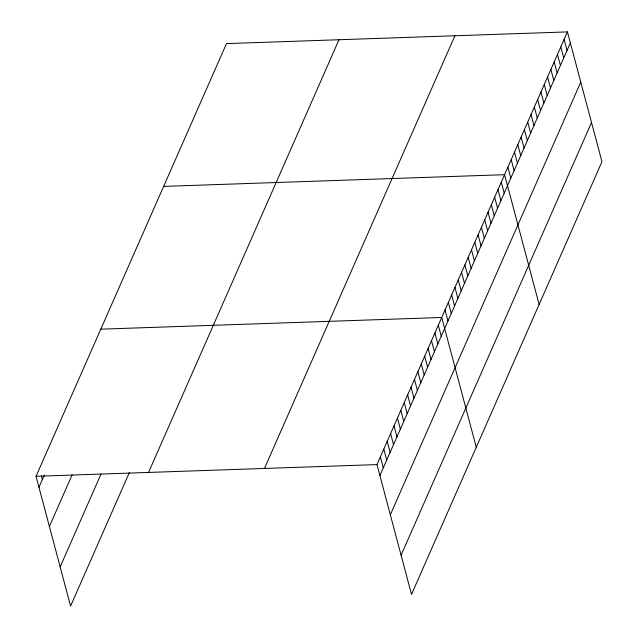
<?xml version="1.0" encoding="UTF-8"?>
<svg xmlns="http://www.w3.org/2000/svg" width="638" height="638" viewBox="0 0 638 638"><rect width="100%" height="100%" fill="white"/><g stroke="black" fill="none" stroke-linecap="round" stroke-linejoin="round"><path stroke-width="0.96" d="M129.267 472.75L70.579 606.1L36.039 476.291L226.482 43.599L567.421 31.9L601.961 161.709L411.518 594.401L376.978 464.592L567.421 31.9M38.966 487.288L44.269 475.238M49.397 526.494L72.118 474.871M60.147 566.895L101.043 473.978M148.55 472.431L338.993 39.739M264.467 468.451L454.91 35.76M379.905 475.581L570.348 42.89M390.336 514.794L580.779 82.103M401.087 555.188L591.53 122.496M163.631 186.392L504.578 174.684L539.118 304.493M100.788 329.176L441.727 317.477L476.267 447.286M36.039 476.291L376.978 464.592M564.112 39.412L567.038 50.41M560.802 46.933L563.729 57.922M557.5 54.445L560.419 65.435M554.191 61.958L557.118 72.955M550.881 69.478L553.808 80.468M547.571 76.991L550.498 87.98M544.27 84.503L547.189 95.501M540.96 92.024L543.887 103.013M537.651 99.536L540.577 110.526M534.341 107.048L537.268 118.046M531.039 114.569L533.958 125.558M527.73 122.081L530.656 133.071M524.42 129.594L527.347 140.591M521.11 137.114L524.037 148.104M517.809 144.627L520.728 155.616M514.499 152.139L517.426 163.137M511.19 159.659L514.116 170.649M507.88 167.172L510.807 178.161M501.269 182.205L504.195 193.194M497.959 189.717L500.886 200.707M494.649 197.23L497.576 208.227M491.348 204.75L494.267 215.74M488.038 212.263L490.965 223.252M484.728 219.775L487.655 230.773M481.419 227.295L484.346 238.285M478.117 234.808L481.036 245.797M474.808 242.32L477.734 253.318M471.498 249.841L474.425 260.83M468.188 257.353L471.115 268.351M464.887 264.866L467.806 275.863M461.577 272.386L464.504 283.376M458.267 279.899L461.194 290.896M454.958 287.411L457.885 298.409M451.656 294.931L454.575 305.921M448.347 302.444L451.273 313.441M445.037 309.956L447.964 320.954M438.322 325.221L441.249 336.21M434.917 332.964L437.843 343.954M431.503 340.7L434.43 351.697M428.098 348.444L431.025 359.441M424.693 356.187L427.62 367.185M421.279 363.931L424.206 374.929M417.874 371.675L420.801 382.664M414.469 379.419L417.396 390.408M411.055 387.162L413.982 398.152M407.65 394.906L410.577 405.896M404.245 402.65L407.172 413.639M400.839 410.386L403.758 421.383M397.426 418.129L400.353 429.127M394.021 425.873L396.948 436.87M390.615 433.617L393.534 444.614M387.202 441.36L390.129 452.35M383.797 449.104L386.724 460.094M380.392 456.848L383.31 467.837M41.398 475.876L42.371 479.545"/></g></svg>
